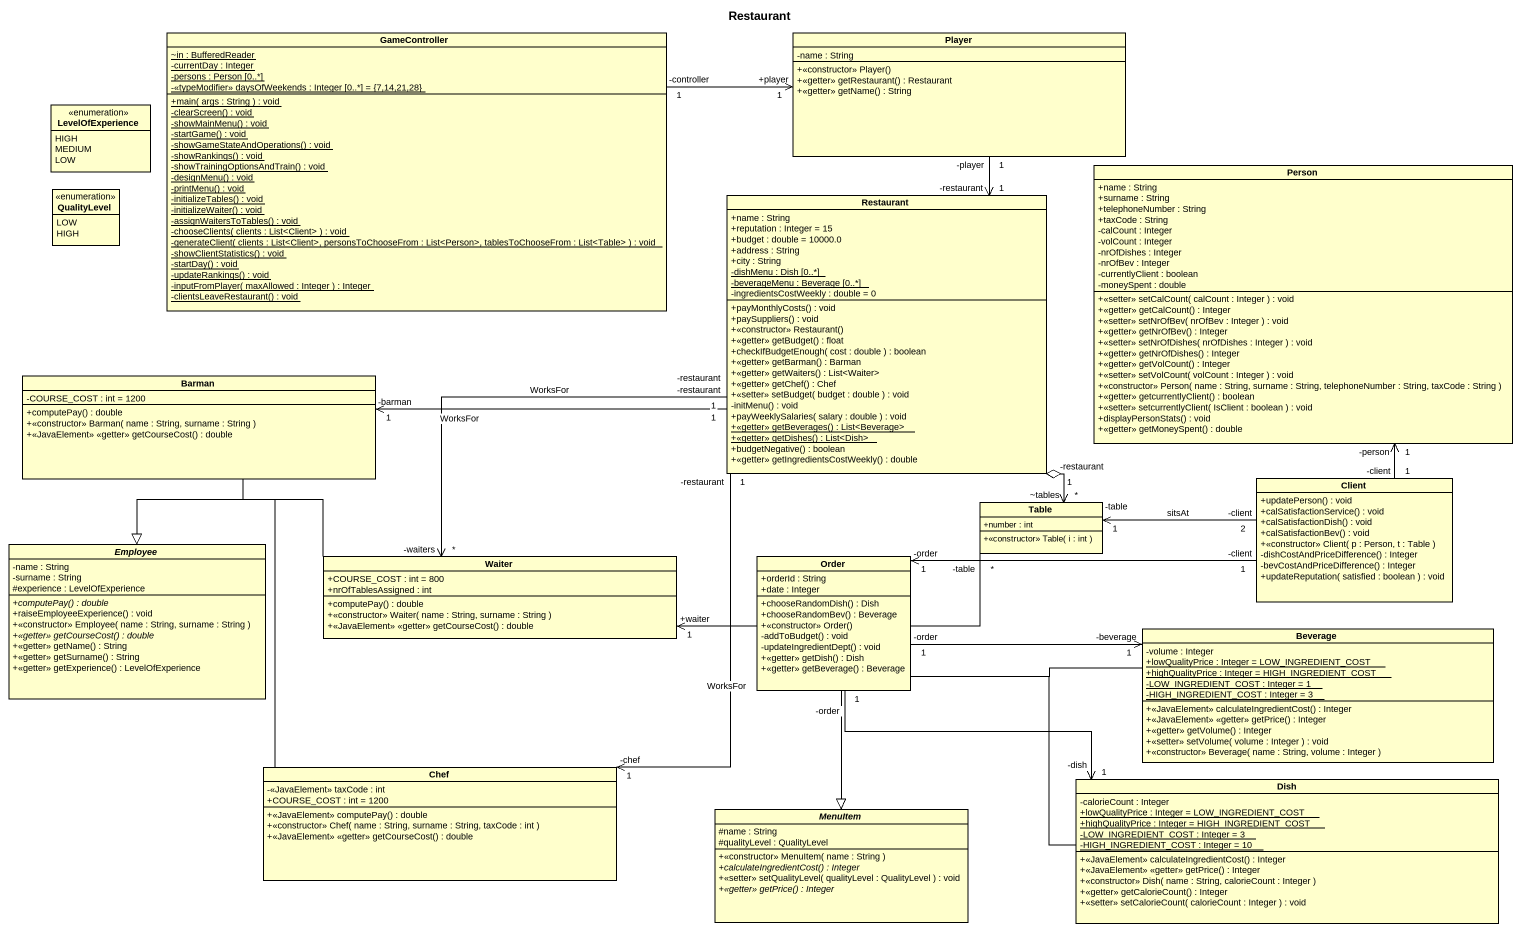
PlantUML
@startuml
title Restaurant
hide circle
hide empty members
skinparam classAttributeIconSize 0
class GameController {
  {static} ~in : BufferedReader
  {static} -currentDay : Integer
  {static} -persons : Person [0..*]
  {static} -<<typeModifier>> daysOfWeekends : Integer [0..*] = {7,14,21,28}
  {static} +main( args : String ) : void
  {static} -clearScreen() : void
  {static} -showMainMenu() : void
  {static} -startGame() : void
  {static} -showGameStateAndOperations() : void
  {static} -showRankings() : void
  {static} -showTrainingOptionsAndTrain() : void
  {static} -designMenu() : void
  {static} -printMenu() : void
  {static} -initializeTables() : void
  {static} -initializeWaiter() : void
  {static} -assignWaitersToTables() : void
  {static} -chooseClients( clients : List<Client> ) : void
  {static} -generateClient( clients : List<Client>, personsToChooseFrom : List<Person>, tablesToChooseFrom : List<Table> ) : void
  {static} -showClientStatistics() : void
  {static} -startDay() : void
  {static} -updateRankings() : void
  {static} -inputFromPlayer( maxAllowed : Integer ) : Integer
  {static} -clientsLeaveRestaurant() : void
}
class Player {
  -name : String
  +<<constructor>> Player()
  +<<getter>> getRestaurant() : Restaurant
  +<<getter>> getName() : String
}
enum LevelOfExperience {
  HIGH
  MEDIUM
  LOW
}
enum QualityLevel {
  LOW
  HIGH
}
class Restaurant {
  +name : String
  +reputation : Integer = 15
  +budget : double = 10000.0
  +address : String
  +city : String
  {static} -dishMenu : Dish [0..*]
  {static} -beverageMenu : Beverage [0..*]
  -ingredientsCostWeekly : double = 0
  +payMonthlyCosts() : void
  +paySuppliers() : void
  +<<constructor>> Restaurant()
  +<<getter>> getBudget() : float
  +checkIfBudgetEnough( cost : double ) : boolean
  +<<getter>> getBarman() : Barman
  +<<getter>> getWaiters() : List<Waiter>
  +<<getter>> getChef() : Chef
  +<<setter>> setBudget( budget : double ) : void
  -initMenu() : void
  +payWeeklySalaries( salary : double ) : void
  {static} +<<getter>> getBeverages() : List<Beverage>
  {static} +<<getter>> getDishes() : List<Dish>
  +budgetNegative() : boolean
  +<<getter>> getIngredientsCostWeekly() : double
}
class "Person" as Person_ {
  +name : String
  +surname : String
  +telephoneNumber : String
  +taxCode : String
  -calCount : Integer
  -volCount : Integer
  -nrOfDishes : Integer
  -nrOfBev : Integer
  -currentlyClient : boolean
  -moneySpent : double
  +<<setter>> setCalCount( calCount : Integer ) : void
  +<<getter>> getCalCount() : Integer
  +<<setter>> setNrOfBev( nrOfBev : Integer ) : void
  +<<getter>> getNrOfBev() : Integer
  +<<setter>> setNrOfDishes( nrOfDishes : Integer ) : void
  +<<getter>> getNrOfDishes() : Integer
  +<<getter>> getVolCount() : Integer
  +<<setter>> setVolCount( volCount : Integer ) : void
  +<<constructor>> Person( name : String, surname : String, telephoneNumber : String, taxCode : String )
  +<<getter>> getcurrentlyClient() : boolean
  +<<setter>> setcurrentlyClient( IsClient : boolean ) : void
  +displayPersonStats() : void
  +<<getter>> getMoneySpent() : double
}
class Barman {
  -COURSE_COST : int = 1200
  +computePay() : double
  +<<constructor>> Barman( name : String, surname : String )
  +<<JavaElement>> <<getter>> getCourseCost() : double
}
class Table {
  +number : int
  +<<constructor>> Table( i : int )
}
class Client {
  +updatePerson() : void
  +calSatisfactionService() : void
  +calSatisfactionDish() : void
  +calSatisfactionBev() : void
  +<<constructor>> Client( p : Person, t : Table )
  -dishCostAndPriceDifference() : Integer
  -bevCostAndPriceDifference() : Integer
  +updateReputation( satisfied : boolean ) : void
}
abstract class Employee {
  -name : String
  -surname : String
  #experience : LevelOfExperience
  {abstract} +computePay() : double
  +raiseEmployeeExperience() : void
  +<<constructor>> Employee( name : String, surname : String )
  {abstract} +<<getter>> getCourseCost() : double
  +<<getter>> getName() : String
  +<<getter>> getSurname() : String
  +<<getter>> getExperience() : LevelOfExperience
}
class Waiter {
  +COURSE_COST : int = 800
  +nrOfTablesAssigned : int
  +computePay() : double
  +<<constructor>> Waiter( name : String, surname : String )
  +<<JavaElement>> <<getter>> getCourseCost() : double
}
class Order {
  +orderId : String
  +date : Integer
  +chooseRandomDish() : Dish
  +chooseRandomBev() : Beverage
  +<<constructor>> Order()
  -addToBudget() : void
  -updateIngredientDept() : void
  +<<getter>> getDish() : Dish
  +<<getter>> getBeverage() : Beverage
}
class Beverage {
  -volume : Integer
  {static} +lowQualityPrice : Integer = LOW_INGREDIENT_COST
  {static} +highQualityPrice : Integer = HIGH_INGREDIENT_COST
  {static} -LOW_INGREDIENT_COST : Integer = 1
  {static} -HIGH_INGREDIENT_COST : Integer = 3
  +<<JavaElement>> calculateIngredientCost() : Integer
  +<<JavaElement>> <<getter>> getPrice() : Integer
  +<<getter>> getVolume() : Integer
  +<<setter>> setVolume( volume : Integer ) : void
  +<<constructor>> Beverage( name : String, volume : Integer )
}
class Chef {
  -<<JavaElement>> taxCode : int
  +COURSE_COST : int = 1200
  +<<JavaElement>> computePay() : double
  +<<constructor>> Chef( name : String, surname : String, taxCode : int )
  +<<JavaElement>> <<getter>> getCourseCost() : double
}
class Dish {
  -calorieCount : Integer
  {static} +lowQualityPrice : Integer = LOW_INGREDIENT_COST
  {static} +highQualityPrice : Integer = HIGH_INGREDIENT_COST
  {static} -LOW_INGREDIENT_COST : Integer = 3
  {static} -HIGH_INGREDIENT_COST : Integer = 10
  +<<JavaElement>> calculateIngredientCost() : Integer
  +<<JavaElement>> <<getter>> getPrice() : Integer
  +<<constructor>> Dish( name : String, calorieCount : Integer )
  +<<getter>> getCalorieCount() : Integer
  +<<setter>> setCalorieCount( calorieCount : Integer ) : void
}
abstract class MenuItem {
  #name : String
  #qualityLevel : QualityLevel
  +<<constructor>> MenuItem( name : String )
  {abstract} +calculateIngredientCost() : Integer
  +<<setter>> setQualityLevel( qualityLevel : QualityLevel ) : void
  {abstract} +<<getter>> getPrice() : Integer
}
GameController "-controller\n1" -right-> "+player\n1" Player
Player "-player\n1" --> "-restaurant\n1" Restaurant
Restaurant "1\n-restaurant" -left-> "1\n-barman" Barman : WorksFor
Restaurant "1\n-restaurant" o--> "*\n~tables" Table
Restaurant "-restaurant\n1" --> "-waiters\n*" Waiter : WorksFor
Restaurant "-restaurant\n1" --> "-chef\n1" Chef : WorksFor
Barman --|> Employee
Table "*\n-table" -left-> "1\n+waiter" Waiter
Client "1\n-client" -up-> "-person\n1" Person_
Client "-client\n2" -left-> "-table\n1" Table : sitsAt
Client "-client\n1" -left-> "-order\n1" Order
Waiter -left-|> Employee
Order "1\n-order" -right-> "1\n-beverage" Beverage
Order "-order\n1" -right-> "-dish\n1" Dish
Beverage -left-|> MenuItem
Chef -up-|> Employee
Dish -left-|> MenuItem
@enduml
